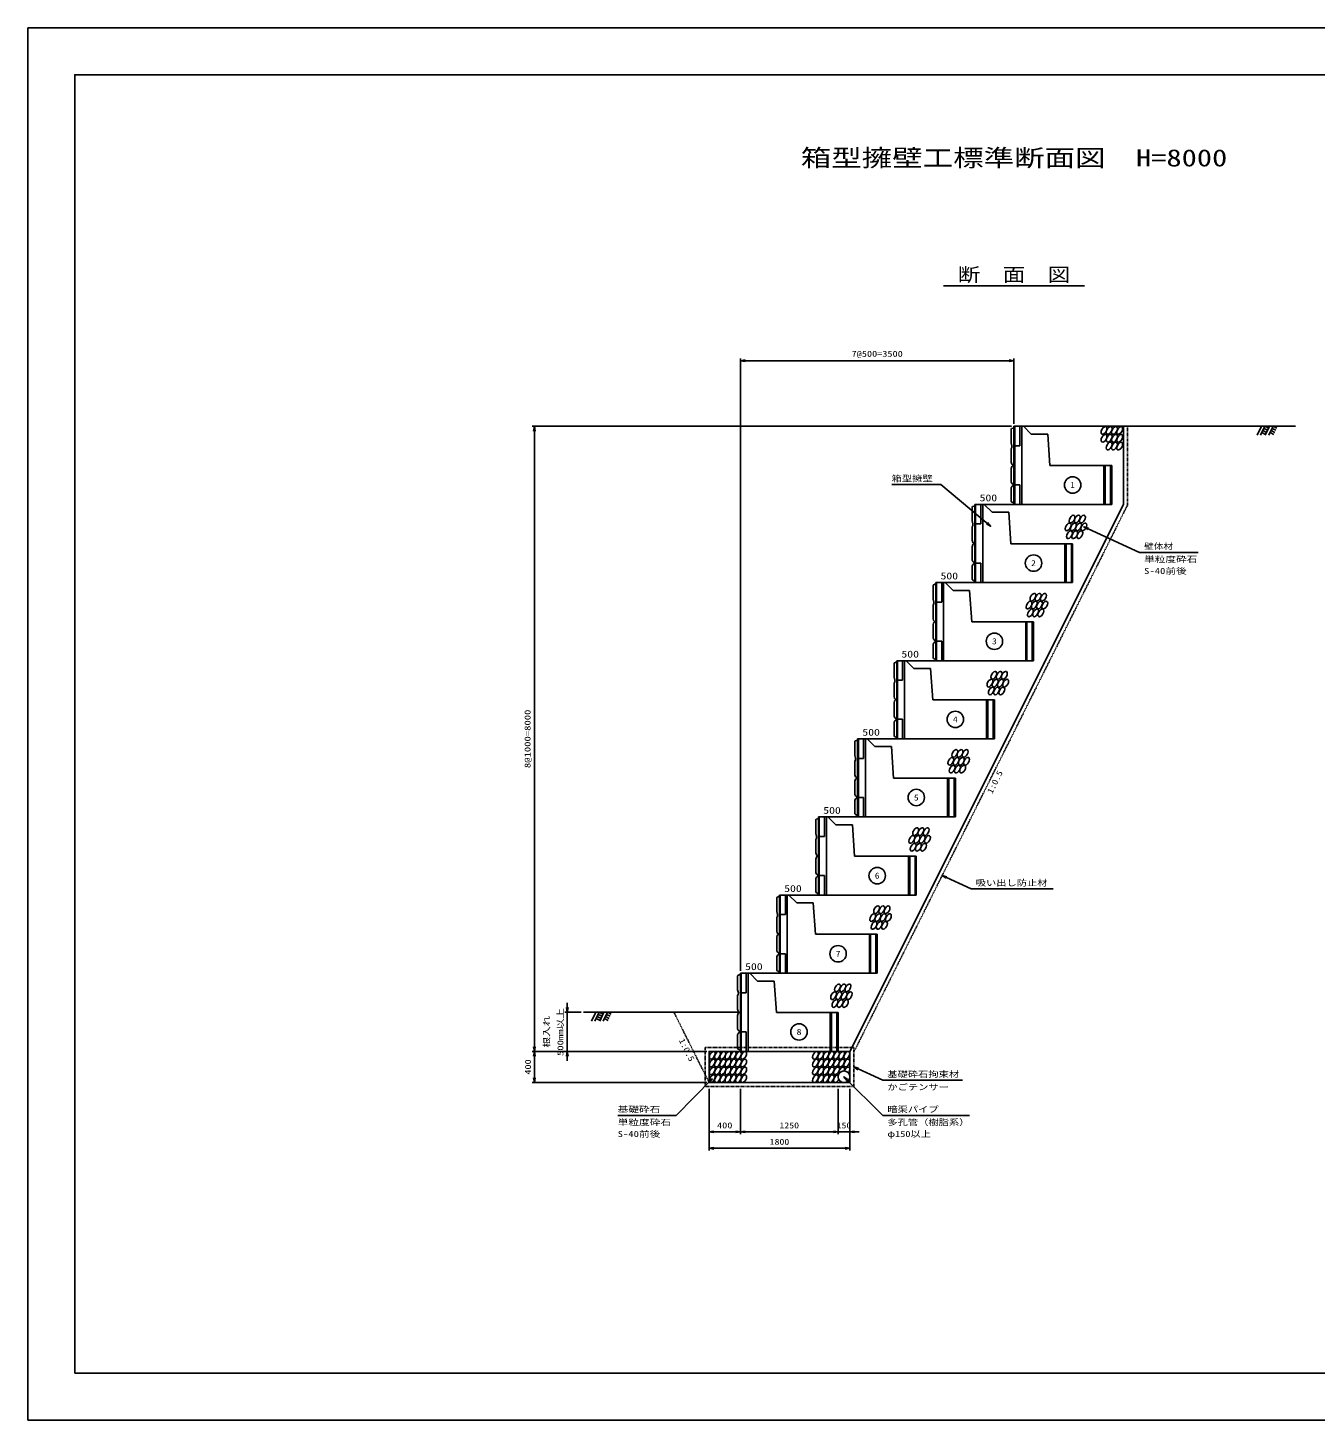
# Model space of a CAD drawing. Units: millimetres at full size; some dimension numbers follow another scale. Extents: x 0 to 25230, y 0 to 17820.
# Drawn here: x 0 to 16467, y 0 to 17820 of the extents above; entities that cross this region are included whole.
import ezdxf
from ezdxf.enums import TextEntityAlignment as Align

# ---------------------------------------------------------------- set-up
doc = ezdxf.new("R2010")
doc.units = ezdxf.units.MM
doc.linetypes.add('DASHED_SPACED', pattern=[12, 6, -6])
for name, color, linetype, lineweight in [('D-STR-DIM', 7, 'Continuous', 25), ('D-STR-STRn', 2, 'Continuous', 25), ('D-STR-TXT', 7, 'Continuous', 25), ('D-TTL', 2, 'Continuous', 25), ('D-TTL-TXT', 7, 'Continuous', 25)]:
    doc.layers.add(name, color=color, linetype=linetype, lineweight=lineweight)
doc.styles.add('ＭＳ ゴシック', font='')
doc.styles.get('ＭＳ ゴシック').set_extended_font_data('MS Gothic')

# ---------------------------------------------------------------- blocks, each defined once
blk = doc.blocks.new('open_arrow')
at = {"color": 0, "linetype": 'Continuous', "lineweight": -2}
blk.add_lwpolyline([(7.5, 1.25), (0, 0), (7.5, -1.25)], dxfattribs=at)
blk = doc.blocks.new('FD')
at = {"color": 1, "linetype": 'Continuous', "lineweight": 25}
for p, q in [((0, 0), (0, -1000)), ((120, 0), (0, 0)), ((9, 0), (9, -1000)), ((75, 0), (75, -250)), ((100, 0), (100, -1000)), ((120, 0), (220, -100)), ((-30.886, -27.067), (-35, -35.204)), ((-35, -35.204), (-35, -211.387)), ((-15.285, -22.432), (-30.886, -27.067)), ((0, -10.13), (-15.285, -22.432)), ((220, -100), (432, -100)), ((432, -100), (460, -502)), ((-35, -211.387), (-26.184, -248.732)), ((-35, -288.613), (-26.455, -269.414)), ((-35, -458.842), (-35, -288.613)), ((-26.184, -248.732), (-26.455, -269.414)), ((9, -250), (75, -250)), ((-28.543, -485.4), (-35, -458.842)), ((-35, -541.158), (-28.543, -514.6)), ((-20.541, -493.399), (-28.543, -485.4)), ((-20.541, -506.601), (-28.543, -514.6)), ((-5, -500), (-20.541, -493.399)), ((-5, -500), (-20.541, -506.601)), ((460, -502), (1250, -502)), ((1150, -1000), (1150, -502)), ((1166, -1000), (1166, -502)), ((1234, -1000), (1234, -502)), ((1250, -1000), (1250, -502)), ((-35, -541.158), (-35, -711.387)), ((-35, -711.387), (-26.455, -730.586)), ((-35, -788.613), (-26.455, -769.414)), ((-35, -958.842), (-35, -788.613)), ((-26.455, -730.586), (-0.905, -748.147)), ((-26.455, -769.414), (-0.905, -751.853)), ((-0.905, -748.147), (0, -750)), ((-0.905, -751.853), (0, -750)), ((75, -750), (9, -750)), ((75, -750), (75, -1000)), ((-27.994, -970.043), (-35, -958.842)), ((-8.444, -978.764), (-27.994, -970.043)), ((0, -989.909), (-8.444, -978.764)), ((0, -1000), (1250, -1000))]:
    blk.add_line(p, q, dxfattribs=at)

msp = doc.modelspace()

# ---------------------------------------------------------------- linework, layer by layer
at = {"layer": 'D-STR-DIM'}
for p, q in [((9115, 5750), (9115, 13590)), ((9175, 13570), (9115, 13560)), ((9175, 13550), (9115, 13560)), ((9115, 13560), (9175, 13560)), ((9175, 13560), (12555, 13560)), ((12555, 13570), (12615, 13560)), ((12555, 13550), (12615, 13560)), ((12615, 13560), (12555, 13560)), ((12615, 12750), (12615, 13590)), ((12585, 12720), (6450, 12720)), ((6470, 12660), (6480, 12720)), ((6490, 12660), (6480, 12720)), ((6480, 12720), (6480, 12660)), ((6480, 12660), (6480, 4780)), ((7080, 5220), (6870, 5220)), ((6890, 5280), (6900, 5220)), ((6900, 5280), (6900, 5340)), ((6910, 5280), (6900, 5220)), ((6900, 5220), (6900, 5280)), ((6900, 5220), (6900, 4720)), ((8685, 4720), (6450, 4720)), ((8685, 4720), (6450, 4720)), ((6470, 4780), (6480, 4720)), ((6490, 4780), (6480, 4720)), ((6480, 4720), (6480, 4780)), ((6480, 4720), (6480, 4320)), ((8685, 4720), (6870, 4720)), ((6890, 4660), (6900, 4720)), ((6910, 4660), (6900, 4720)), ((6900, 4720), (6900, 4660)), ((6900, 4660), (6900, 4600)), ((8685, 4320), (6450, 4320)), ((8715, 4240), (8715, 3450)), ((8715, 4240), (8715, 3660)), ((9115, 4240), (9115, 3660)), ((9115, 4240), (9115, 3660)), ((10365, 4240), (10365, 3660)), ((10365, 4240), (10365, 3660)), ((10515, 4240), (10515, 3450)), ((10515, 4240), (10515, 3660)), ((9115, 3690), (8715, 3690)), ((9115, 3690), (10365, 3690)), ((10245, 3690), (10635, 3690)), ((8715, 3480), (10515, 3480))]:
    msp.add_line(p, q, dxfattribs=at)
at = {"layer": 'D-STR-STRn', "color": 1}
for p, q in [((12615, 12720), (16215, 12720)), ((15779.175, 12720), (15724.095, 12604.793)), ((15824.175, 12720), (15769.095, 12604.793)), ((15798.295, 12665.868), (15847.132, 12642.52)), ((15811.235, 12692.934), (15860.072, 12669.585)), ((15824.175, 12720), (15873.012, 12696.651)), ((15884.175, 12720), (15829.095, 12604.793)), ((15929.175, 12720), (15874.095, 12604.793)), ((15903.295, 12665.868), (15952.132, 12642.52)), ((15916.235, 12692.934), (15965.072, 12669.585)), ((15929.175, 12720), (15978.012, 12696.651)), ((15785.355, 12638.803), (15834.192, 12615.454)), ((15890.355, 12638.803), (15939.192, 12615.454)), ((12115, 11720), (12615, 11720)), ((11615, 10720), (12115, 10720)), ((11115, 9720), (11615, 9720)), ((10615, 8720), (11115, 8720)), ((10115, 7720), (10615, 7720)), ((9615, 6720), (10115, 6720)), ((9115, 5720), (9615, 5720)), ((9110, 5220), (7110, 5220)), ((7265, 5220), (7209.92, 5104.793)), ((7310, 5220), (7254.92, 5104.793)), ((7297.06, 5192.934), (7345.897, 5169.585)), ((7310, 5220), (7358.837, 5196.651)), ((7370, 5220), (7314.92, 5104.793)), ((7415, 5220), (7359.92, 5104.793)), ((7402.06, 5192.934), (7450.897, 5169.585)), ((7415, 5220), (7463.837, 5196.651)), ((7271.18, 5138.803), (7320.017, 5115.454)), ((7284.12, 5165.868), (7332.957, 5142.52)), ((7376.18, 5138.803), (7425.017, 5115.454)), ((7389.12, 5165.868), (7437.957, 5142.52))]:
    msp.add_line(p, q, dxfattribs=at)
at = {"layer": 'D-STR-STRn', "color": 1, "linetype": 'DASHED_SPACED'}
msp.add_line((8265, 5220), (8715, 4320), dxfattribs=at)
at = {"layer": 'D-STR-STRn', "color": 1}
msp.add_lwpolyline([(10515, 4720), (14015, 11720), (14015, 12720)], dxfattribs=at)
at = {"layer": 'D-STR-STRn', "linetype": 'DASHED_SPACED'}
msp.add_lwpolyline([(10565, 4708.197), (14065, 11708.197), (14065, 12720)], dxfattribs=at)
msp.add_lwpolyline([(10565, 4770), (10565, 4270), (8665, 4270), (8665, 4770)], close=True, dxfattribs=at)
at = {"layer": 'D-STR-STRn', "color": 1}
msp.add_lwpolyline([(10515, 4720), (10515, 4320), (8715, 4320), (8715, 4720)], close=True, dxfattribs=at)
at = {"layer": 'D-STR-STRn'}
msp.add_circle((10440, 4395), 75, dxfattribs=at)
for centre in [(13766.477, 12667.029), (13833.477, 12667.029), (13900.477, 12667.029), (13967.477, 12667.029), (13766.477, 12567.029), (13833.477, 12567.029), (13833.477, 12467.029), (13900.477, 12567.029), (13900.477, 12467.029), (13967.477, 12567.029), (13967.477, 12467.029), (13357.289, 11532.73), (13424.289, 11532.73), (13491.289, 11532.73), (13307.289, 11432.73), (13374.289, 11432.73), (13441.289, 11432.73), (13508.289, 11432.73), (13324.289, 11332.73), (13391.289, 11332.73), (13458.289, 11332.73), (12857.289, 10532.73), (12924.289, 10532.73), (12991.289, 10532.73), (12807.289, 10432.73), (12824.289, 10332.73), (12874.289, 10432.73), (12891.289, 10332.73), (12941.289, 10432.73), (12958.289, 10332.73), (13008.289, 10432.73), (12307.289, 9432.73), (12357.289, 9532.73), (12374.289, 9432.73), (12424.289, 9532.73), (12441.289, 9432.73), (12491.289, 9532.73), (12508.289, 9432.73), (12324.289, 9332.73), (12391.289, 9332.73), (12458.289, 9332.73), (11857.289, 8532.73), (11924.289, 8532.73), (11991.289, 8532.73), (11807.289, 8432.73), (11824.289, 8332.73), (11874.289, 8432.73), (11891.289, 8332.73), (11941.289, 8432.73), (11958.289, 8332.73), (12008.289, 8432.73), (11307.289, 7432.73), (11357.289, 7532.73), (11374.289, 7432.73), (11424.289, 7532.73), (11441.289, 7432.73), (11491.289, 7532.73), (11508.289, 7432.73), (11324.289, 7332.73), (11391.289, 7332.73), (11458.289, 7332.73), (10807.289, 6432.73), (10857.289, 6532.73), (10874.289, 6432.73), (10924.289, 6532.73), (10941.289, 6432.73), (10991.289, 6532.73), (11008.289, 6432.73), (10824.289, 6332.73), (10891.289, 6332.73), (10958.289, 6332.73), (10357.289, 5532.73), (10424.289, 5532.73), (10491.289, 5532.73), (10307.289, 5432.73), (10324.289, 5332.73), (10374.289, 5432.73), (10391.289, 5332.73), (10441.289, 5432.73), (10458.289, 5332.73), (10508.289, 5432.73), (8755.239, 4670), (8822.239, 4670), (8889.239, 4670), (8956.239, 4670), (9023.239, 4670), (9090.239, 4670), (9157.239, 4670), (10075.239, 4670), (10142.239, 4670), (10209.239, 4670), (10276.239, 4670), (10343.239, 4670), (10410.239, 4670), (10477.239, 4670), (8755.239, 4570), (8755.239, 4470), (8822.239, 4570), (8822.239, 4470), (8889.239, 4570), (8889.239, 4470), (8956.239, 4570), (8956.239, 4470), (9023.239, 4570), (9023.239, 4470), (9090.239, 4570), (9090.239, 4470), (9157.239, 4570), (9157.239, 4470), (10075.239, 4570), (10075.239, 4470), (10142.239, 4570), (10142.239, 4470), (10209.239, 4570), (10209.239, 4470), (10276.239, 4570), (10276.239, 4470), (10343.239, 4570), (10343.239, 4470), (10410.239, 4570), (10477.239, 4570), (8755.239, 4370), (8822.239, 4370), (8889.239, 4370), (8956.239, 4370), (9023.239, 4370), (9090.239, 4370), (9157.239, 4370), (10075.239, 4370), (10142.239, 4370), (10209.239, 4370), (10276.239, 4370)]:
    msp.add_ellipse(centre, major_axis=(-27.222, -47.15), ratio=0.545455, dxfattribs=at)
for centre, start_param, end_param in [((10410.239, 4470), 1.874727256, 5.877262023), ((10477.239, 4470), 1.340962734, 5.02018869), ((10343.239, 4370), 3.210260874, 7.998357533)]:
    msp.add_ellipse(centre, major_axis=(-27.222, -47.15), ratio=0.545455, start_param=start_param, end_param=end_param, dxfattribs=at)
at = {"layer": 'D-STR-TXT'}
for p, q in [((11680.152, 11974.265), (11050.152, 11974.265)), ((12315.411, 11441.034), (11680.152, 11974.265)), ((13508.289, 11432.73), (14218.996, 11106.189)), ((14968.996, 11106.189), (14218.996, 11106.189)), ((11695.402, 6969), (12065.402, 6799)), ((13115.402, 6799), (12065.402, 6799)), ((10565, 4520), (10935, 4350)), ((8752.761, 4370), (8295, 3900)), ((10440, 4395), (10935, 3900)), ((11955, 4350), (10935, 4350)), ((8295, 3900), (7545, 3900)), ((12045, 3900), (10935, 3900))]:
    msp.add_line(p, q, dxfattribs=at)
for centre in [(13365, 11969), (12865, 10969), (12365, 9969), (11865, 8969), (11365, 7969), (10865, 6969), (10365, 5969), (9865, 4969)]:
    msp.add_circle(centre, 105, dxfattribs=at)
at = {"layer": 'D-TTL'}
for points in [[(0, 0), (25230, 0), (25230, 17820), (0, 17820)], [(600, 600), (24630, 600), (24630, 17220), (600, 17220)]]:
    msp.add_lwpolyline(points, close=True, dxfattribs=at)
at = {"layer": 'D-TTL-TXT'}
msp.add_line((11715, 14520), (13515, 14520), dxfattribs=at)

# ---------------------------------------------------------------- block references
at = {"layer": 'D-STR-DIM', "xscale": 8, "yscale": 8}
for p, rotation in [((6480, 4720), 270), ((6480, 4320), 90), ((9115, 3690), 180), ((10365, 3690), 180), ((10365, 3690), 180), ((10515, 3480), 180)]:
    msp.add_blockref('open_arrow', p, dxfattribs=dict(at, rotation=rotation))
for p in [(8715, 3690), (9115, 3690), (10515, 3690), (8715, 3480)]:
    msp.add_blockref('open_arrow', p, dxfattribs=at)
at = {"layer": 'D-STR-STRn'}
for p in [(12615, 12720), (12115, 11720), (11615, 10720), (11115, 9720), (10615, 8720), (10115, 7720), (9615, 6720), (9115, 5720)]:
    msp.add_blockref('FD', p, dxfattribs=at)
at = {"layer": 'D-STR-TXT', "xscale": 8, "yscale": 8}
for p, rotation in [((12315.411, 11441.034), 140), ((13508.289, 11432.73), 335.3), ((11695.402, 6969), 335.3), ((10565, 4520), 335.3), ((8752.761, 4370), 225.8), ((10440, 4395), 315)]:
    msp.add_blockref('open_arrow', p, dxfattribs=dict(at, rotation=rotation))

# ---------------------------------------------------------------- texts
at = {"layer": 'D-STR-DIM', "style": 'ＭＳ ゴシック'}
for s, width, p in [('7@500=3500', 1.25, (10865, 13648.096)), ('400', 1.25, (8915, 3772.5)), ('1250', 1.2, (9740, 3772.5)), ('150', 1.2, (10440, 3772.5)), ('1800', 1.2, (9615, 3562.5))]:
    msp.add_text(s, height=76.98, dxfattribs=dict(at, width=width)).set_placement(p, align=Align.MIDDLE_CENTER)
for s, width, p in [('8@1000=8000', 1.3, (6391.904, 8720)), ('400', 1.25, (6397.5, 4520))]:
    msp.add_text(s, height=76.98, rotation=90, dxfattribs=dict(at, width=width)).set_placement(p, align=Align.MIDDLE_CENTER)
at = {"layer": 'D-STR-DIM', "style": 'ＭＳ ゴシック', "width": 1.3}
for s, p in [('根入れ', (6698.34, 4767.462)), ('500mm以上', (6873.873, 4660.063))]:
    msp.add_text(s, height=76.98, rotation=90, dxfattribs=at).set_placement(p, align=Align.BOTTOM_LEFT)
at = {"layer": 'D-STR-TXT', "style": 'ＭＳ ゴシック'}
for s, height, width, p in [('箱型擁壁', 76.98, 1.25, (11050.152, 11990.265)), ('500', 87.98, 1.25, (12175, 11734)), ('壁体材', 76.98, 1.15, (14278.996, 11122.189)), ('単粒度砕石', 76.98, 1.3, (14278.996, 10957.189)), ('S-40前後', 76.98, 1.3, (14278.996, 10807.189)), ('500', 87.98, 1.25, (11675, 10734)), ('500', 87.98, 1.25, (11175, 9734)), ('500', 87.98, 1.25, (10675, 8734)), ('500', 87.98, 1.25, (10175, 7734)), ('500', 87.98, 1.25, (9675, 6734)), ('吸い出し防止材', 76.98, 1.25, (12125.402, 6815)), ('500', 87.98, 1.25, (9175, 5734)), ('基礎砕石拘束材', 76.98, 1.25, (10995, 4366)), ('かごテンサー', 76.98, 1.25, (10995, 4201)), ('基礎砕石\u3000', 76.98, 1.3, (7545, 3916)), ('暗渠パイプ', 76.98, 1.25, (10995, 3916)), ('単粒度砕石', 76.98, 1.3, (7545, 3751)), ('多孔管（樹脂系）', 76.98, 1.25, (10995, 3751)), ('S-40前後', 76.98, 1.3, (7545, 3601)), ('φ150以上', 76.98, 1.25, (10995, 3601))]:
    msp.add_text(s, height=height, dxfattribs=dict(at, width=width)).set_placement(p, align=Align.BOTTOM_LEFT)
for s, width, p in [('1', 0.9, (13365, 11969)), ('2', 1.15, (12865, 10969)), ('3', 1.15, (12365, 9969)), ('4', 1.2, (11865, 8969)), ('5', 1.15, (11365, 7969)), ('6', 1.15, (10865, 6969)), ('7', 1.15, (10365, 5969)), ('8', 1.2, (9865, 4969))]:
    msp.add_text(s, height=76.98, dxfattribs=dict(at, width=width)).set_placement(p, align=Align.MIDDLE_CENTER)
at = {"layer": 'D-STR-TXT', "style": 'ＭＳ ゴシック', "width": 1.2}
for rotation, p in [(63.435, (12336.554, 8184.223)), (296.565, (8463.167, 4756.584))]:
    msp.add_text('1:0.5', height=76.98, rotation=rotation, dxfattribs=at).set_placement(p, align=Align.TOP_CENTER)
at = {"layer": 'D-TTL-TXT', "style": 'ＭＳ ゴシック'}
for s, height, width, p in [('箱型擁壁工標準断面図\u3000H=8000', 219.9, 1.3, (12615, 15980)), ('断\u3000面\u3000図', 176, 1.2, (12615, 14520))]:
    msp.add_text(s, height=height, dxfattribs=dict(at, width=width)).set_placement(p, align=Align.BOTTOM_CENTER)

doc.saveas('drawing.dxf')
